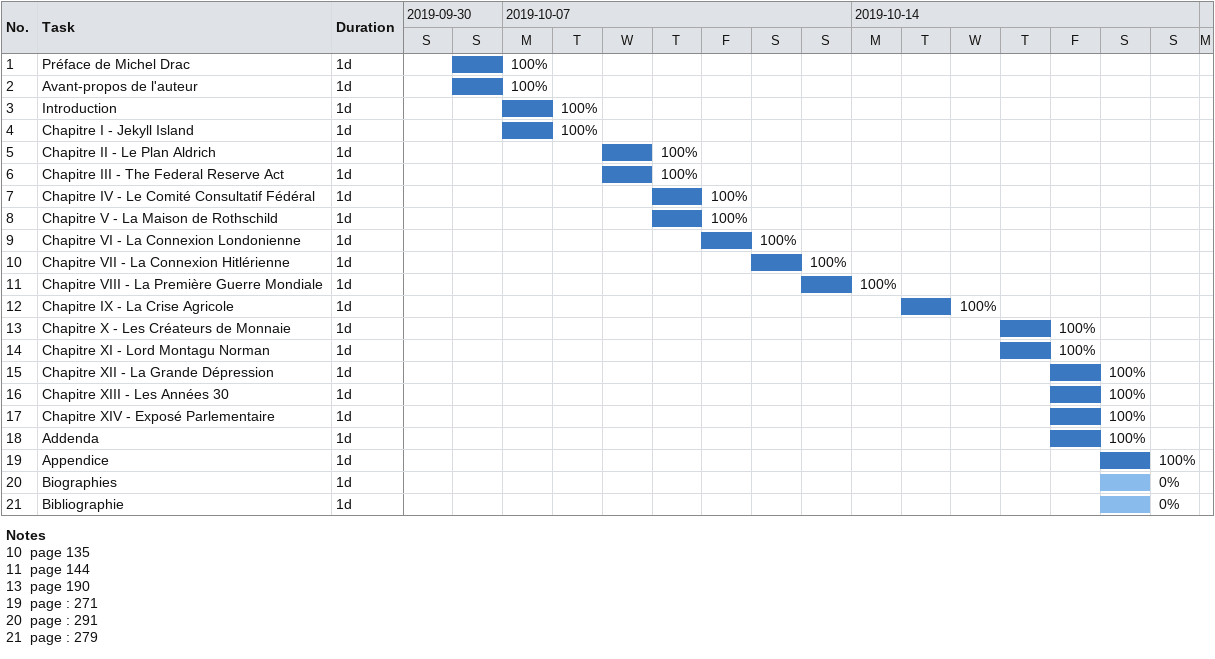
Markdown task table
| ID | Task | Duration | Start | Finish | % complete |
|---|---|---|---|---|---|
| 1 | Préface de Michel Drac | 1d | 2019-10-06 | 2019-10-06 | 100 |
| 2 | Avant-propos de l'auteur | 1d | 2019-10-06 | 2019-10-06 | 100 |
| 3 | Introduction | 1d | 2019-10-07 | 2019-10-07 | 100 |
| 4 | Chapitre I - Jekyll Island | 1d | 2019-10-07 | 2019-10-07 | 100 |
| 5 | Chapitre II - Le Plan Aldrich | 1d | 2019-10-09 | 2019-10-09 | 100 |
| 6 | Chapitre III - The Federal Reserve Act | 1d | 2019-10-09 | 2019-10-09 | 100 |
| 7 | Chapitre IV - Le Comité Consultatif Fédéral | 1d | 2019-10-10 | 2019-10-10 | 100 |
| 8 | Chapitre V - La Maison de Rothschild | 1d | 2019-10-10 | 2019-10-10 | 100 |
| 9 | Chapitre VI - La Connexion Londonienne | 1d | 2019-10-11 | 2019-10-11 | 100 |
| 10 | Chapitre VII - La Connexion Hitlérienne | 1d | 2019-10-12 | 2019-10-12 | 100 |
| 11 | Chapitre VIII - La Première Guerre Mondiale | 1d | 2019-10-13 | 2019-10-13 | 100 |
| 12 | Chapitre IX - La Crise Agricole | 1d | 2019-10-15 | 2019-10-15 | 100 |
| 13 | Chapitre X - Les Créateurs de Monnaie | 1d | 2019-10-17 | 2019-10-17 | 100 |
| 14 | Chapitre XI - Lord Montagu Norman | 1d | 2019-10-17 | 2019-10-17 | 100 |
| 15 | Chapitre XII - La Grande Dépression | 1d | 2019-10-18 | 2019-10-18 | 100 |
| 16 | Chapitre XIII - Les Années 30 | 1d | 2019-10-18 | 2019-10-18 | 100 |
| 17 | Chapitre XIV - Exposé Parlementaire | 1d | 2019-10-18 | 2019-10-18 | 100 |
| 18 | Addenda | 1d | 2019-10-18 | 2019-10-18 | 100 |
| 19 | Appendice | 1d | 2019-10-19 | 2019-10-19 | 100 |
| 20 | Biographies | 1d | 2019-10-19 | 2019-10-19 | 0 |
| 21 | Bibliographie | 1d | 2019-10-19 | 2019-10-19 | 0 |

Notes
- 10: page 135
- 11: page 144
- 13: page 190
- 19: page : 271
- 20: page : 291
- 21: page : 279
